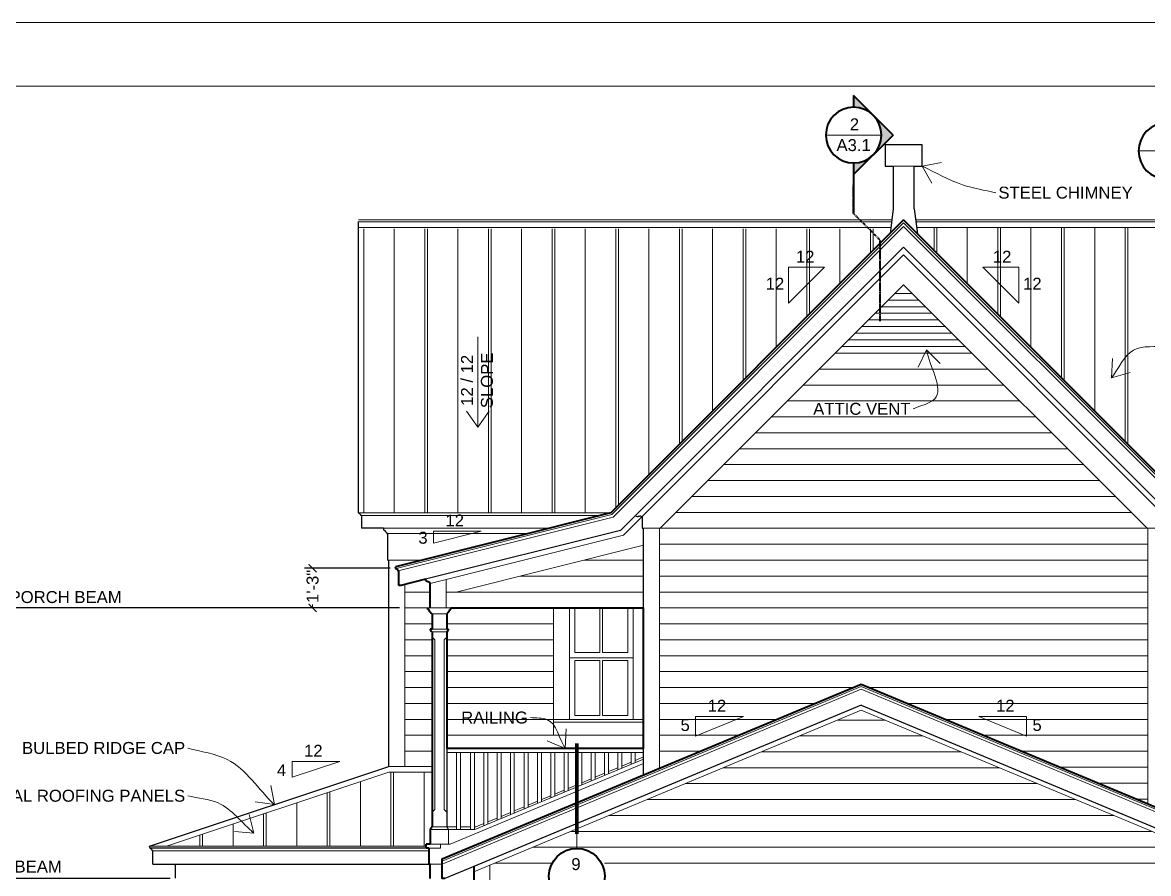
# Model space of a CAD drawing. Header units: inches. Extents: x -4969 to 16721, y 2489 to 24693.
# Drawn here: x 3910.3 to 4334.7, y 5525.9 to 5846.5 of the extents above; entities that cross this region are included whole.
import ezdxf

# ---------------------------------------------------------------- set-up
doc = ezdxf.new("R2010")
doc.units = ezdxf.units.IN
doc.header["$MEASUREMENT"] = 0
doc.linetypes.add('CENTER', pattern=[2, 1.25, -0.25, 0.25, -0.25])
doc.layers.get('0').update_dxf_attribs({"lineweight": 5})
doc.layers.add('0-NPLT', color=1, linetype='Continuous', plot=False)
for name, color, linetype, lineweight in [('1', 1, 'Continuous', 9), ('2', 6, 'Continuous', 20), ('3', 3, 'Continuous', 30), ('4', 2, 'Continuous', 40), ('5', 4, 'Continuous', 50), ('A-DIMSx', 7, 'Continuous', 9), ('A-LINK', 7, 'Continuous', 40), ('A-TEXTx', 7, 'Continuous', 20)]:
    doc.layers.add(name, color=color, linetype=linetype, lineweight=lineweight)
doc.styles.get("Standard").update_dxf_attribs({"font": 'Arial.ttf'})
doc.dimstyles.get("Standard").update_dxf_attribs({"dimtxt": 3, "dimasz": 2, "dimexe": 0.03125, "dimexo": 0.0625, "dimgap": 0.03125, "dimtad": 0, "dimtoh": 1, "dimdec": 4, "dimlfac": 0.9998499999999999, "dimzin": 0, "dimdsep": 46, "dimlunit": 4, "dimtxsty": 'Standard', "dimblk": 'ARCHTICK', "dimblk1": 'ARCHTICK', "dimblk2": 'ARCHTICK', "dimcen": 0.09, "dimclrt": 256, "dimadec": 0, "dimazin": 0, "dimtfac": 1, "dimtdec": 4, "dimtofl": 0, "dimtmove": 0, "dimatfit": 3, "dimfxl": 1, "dimtolj": 1, "dimtzin": 0, "dimarcsym": 0})

# ---------------------------------------------------------------- blocks, each defined once
blk = doc.blocks.new('_ArchTick')
at = {"color": 0, "linetype": 'ByBlock', "lineweight": 0, "const_width": 0.15}
blk.add_lwpolyline([(-0.5, -0.5), (0.5, 0.5)], dxfattribs=at)
blk = doc.blocks.new('Section Callout')
at = {"layer": 'A-LINK', "ltscale": 0.1}
h = blk.add_hatch(color=152, dxfattribs=at)
h.paths.add_polyline_path([(1891.060329668258, 7392.500204895952), (1883.635708444579, 7385.075583672291), (1891.060329668258, 7377.650962448561, -0.1989123673796566), (1887.984950861921, 7385.075583672291, -0.1989123673796605)])
h.paths.add_polyline_path([(1898.484950891921, 7399.924826119615), (1891.060329668258, 7392.500204895952, -0.1989123673796605), (1898.484950891921, 7395.57558370229)])
h.paths.add_polyline_path([(1891.060329668258, 7377.650962448561), (1898.484950891921, 7370.226341224898), (1898.484950891921, 7374.57558364229, -0.1989123673796579)])
at = {"layer": 'A-LINK', "color": 152, "ltscale": 0.1}
for p, q in [((1883.635708444579, 7385.075583672291), (1898.484950891921, 7399.924826119615)), ((1898.484950891921, 7399.924826119615), (1898.484950891921, 7395.57558370229)), ((1883.635708444579, 7385.075583672291), (1898.484950891921, 7370.226341224898)), ((1898.484950891921, 7374.57558364229), (1898.484950891921, 7370.226341224898)), ((1898.484950891921, 7370.226341224898), (1898.484950891921, 7355.486049171069))]:
    blk.add_line(p, q, dxfattribs=at)
blk.add_circle((1898.484950891921, 7385.075583672291), 10.50000003, dxfattribs=at)
blk = doc.blocks.new('*D347')
at = {"layer": 'A-DIMSx', "color": 0, "lineweight": -2, "ltscale": 0.1, "transparency": 16777216}
for p, q in [((4052.37606108866, 5625.94161208704), (3861.005132229587, 5625.94161208704)), ((3862.794602849535, 5541.94161208704), (3861.005132229587, 5541.94161208704))]:
    blk.add_line(p, q, dxfattribs=at)
at = {"layer": 'A-DIMSx', "color": 0, "lineweight": 5, "ltscale": 0.1, "transparency": 16777216}
for p, q in [((3864.005132229587, 5625.94161208704), (3864.005132229587, 5586.993624365348)), ((3864.005132229587, 5541.94161208704), (3864.005132229587, 5580.889599808732))]:
    blk.add_line(p, q, dxfattribs=at)
at = {"layer": 'Defpoints', "color": 0, "ltscale": 0.1, "transparency": 16777216}
for p in [(3864.005132229587, 5625.94161208704), (4054.376061088659, 5625.94161208704), (3864.794602849535, 5541.94161208704)]:
    blk.add_point(p, dxfattribs=at)
at = {"layer": 'A-DIMSx', "color": 0, "lineweight": 5, "ltscale": 0.1, "transparency": 16777216, "xscale": 3, "yscale": 3, "zscale": 3}
for p, rotation in [((3864.005132229587, 5625.94161208704), 90), ((3864.005132229587, 5541.94161208704), 270)]:
    blk.add_blockref('_ArchTick', p, dxfattribs=dict(at, rotation=rotation))
at = {"layer": 'A-DIMSx', "ltscale": 0.1, "transparency": 16777216, "insert": (3864.005132229586, 5583.941612087041), "char_height": 4.5, "attachment_point": 5, "rotation": 90}
blk.add_mtext("\\A1;7'", dxfattribs=at)
blk = doc.blocks.new('*D348')
at = {"layer": 'A-DIMSx', "color": 0, "lineweight": -2, "ltscale": 0.1, "transparency": 16777216}
for p, q in [((3886.41327359485, 5661.941612087029), (3861.005132229587, 5661.941612087029)), ((4052.37606108866, 5625.94161208704), (3861.005132229587, 5625.94161208704))]:
    blk.add_line(p, q, dxfattribs=at)
at = {"layer": 'A-DIMSx', "color": 0, "lineweight": 5, "ltscale": 0.1, "transparency": 16777216}
for p, q in [((3864.005132229587, 5661.941612087029), (3864.005132229587, 5647.010507039285)), ((3864.005132229587, 5625.94161208704), (3864.005132229587, 5640.872717134783))]:
    blk.add_line(p, q, dxfattribs=at)
at = {"layer": 'Defpoints', "color": 0, "ltscale": 0.1, "transparency": 16777216}
for p in [(3864.005132229587, 5661.941612087029), (3888.413273594849, 5661.941612087029), (4054.376061088659, 5625.94161208704)]:
    blk.add_point(p, dxfattribs=at)
at = {"layer": 'A-DIMSx', "color": 0, "lineweight": 5, "ltscale": 0.1, "transparency": 16777216, "xscale": 3, "yscale": 3, "zscale": 3}
for p, rotation in [((3864.005132229587, 5661.941612087029), 90), ((3864.005132229587, 5625.94161208704), 270)]:
    blk.add_blockref('_ArchTick', p, dxfattribs=dict(at, rotation=rotation))
at = {"layer": 'A-DIMSx', "ltscale": 0.1, "transparency": 16777216, "insert": (3864.005132229586, 5643.941612087036), "char_height": 4.5, "attachment_point": 5, "rotation": 90}
blk.add_mtext("\\A1;3'", dxfattribs=at)
blk = doc.blocks.new('*D349')
at = {"layer": 'A-DIMSx', "color": 0, "lineweight": -2, "ltscale": 0.1, "transparency": 16777216}
for p, q in [((3886.41327359485, 5541.941612087043), (3861.005132229587, 5541.941612087043)), ((3965.876060860079, 5523.941610595969), (3861.005132229587, 5523.941610595969))]:
    blk.add_line(p, q, dxfattribs=at)
at = {"layer": 'A-DIMSx', "color": 0, "lineweight": 5, "ltscale": 0.1, "transparency": 16777216}
for p, q in [((3864.005132229587, 5541.941612087043), (3864.005132229587, 5539.710881464291)), ((3864.005132229587, 5523.941610595969), (3864.005132229587, 5526.172341218724))]:
    blk.add_line(p, q, dxfattribs=at)
at = {"layer": 'Defpoints', "color": 0, "ltscale": 0.1, "transparency": 16777216}
for p in [(3864.005132229587, 5541.941612087043), (3888.413273594849, 5541.941612087043), (3967.87606086008, 5523.941610595969)]:
    blk.add_point(p, dxfattribs=at)
at = {"layer": 'A-DIMSx', "color": 0, "lineweight": 5, "ltscale": 0.1, "transparency": 16777216, "xscale": 3, "yscale": 3, "zscale": 3}
for p, rotation in [((3864.005132229587, 5541.941612087043), 90), ((3864.005132229587, 5523.941610595969), 270)]:
    blk.add_blockref('_ArchTick', p, dxfattribs=dict(at, rotation=rotation))
at = {"layer": 'A-DIMSx', "ltscale": 0.1, "transparency": 16777216, "insert": (3864.005132229586, 5532.941611341509), "char_height": 4.5, "attachment_point": 5, "rotation": 90}
blk.add_mtext('\\A1;1\'-6"', dxfattribs=at)
blk = doc.blocks.new('BORDER 11X17')
at = {"layer": '0-NPLT', "lineweight": 9, "ltscale": 0.1}
blk.add_lwpolyline([(29864.73923270171, -10461.77209107513), (29048.73923270172, -10461.77209107513), (29048.73923270172, -10989.77209107513), (29864.73923270171, -10989.77209107513), (29864.73923270171, -10461.77209107513)], dxfattribs=at)
blk.add_lwpolyline([(29792.73923270172, -10473.77209107513), (29078.73923270172, -10473.77209107513), (29078.73923270172, -10977.77209107513), (29792.73923270172, -10977.77209107513)], close=True, dxfattribs=at)
blk = doc.blocks.new('*D593')
at = {"layer": 'A-DIMSx', "color": 0, "lineweight": -2, "ltscale": 0.1, "transparency": 16777216}
for p, q in [((4048.876015776843, 5640.921469337224), (4016.596784087595, 5640.921469337224)), ((4052.37606108866, 5625.94161208704), (4016.596784087595, 5625.94161208704))]:
    blk.add_line(p, q, dxfattribs=at)
at = {"layer": 'A-DIMSx', "color": 0, "lineweight": 5, "ltscale": 0.1, "transparency": 16777216}
for p, q in [((4019.596784087595, 5640.921469337224), (4019.596784087595, 5640.833659958299)), ((4019.596784087595, 5625.94161208704), (4019.596784087595, 5627.295119712733))]:
    blk.add_line(p, q, dxfattribs=at)
at = {"layer": 'Defpoints', "color": 0, "ltscale": 0.1, "transparency": 16777216}
for p in [(4019.596784087595, 5640.921469337224), (4050.876015776844, 5640.921469337224), (4054.376061088659, 5625.94161208704)]:
    blk.add_point(p, dxfattribs=at)
at = {"layer": 'A-DIMSx', "color": 0, "lineweight": 5, "ltscale": 0.1, "transparency": 16777216, "xscale": 3, "yscale": 3, "zscale": 3}
for p, rotation in [((4019.596784087595, 5640.921469337224), 90), ((4019.596784087595, 5625.94161208704), 270)]:
    blk.add_blockref('_ArchTick', p, dxfattribs=dict(at, rotation=rotation))
at = {"layer": 'A-DIMSx', "ltscale": 0.1, "transparency": 16777216, "insert": (4019.596784087595, 5634.064389835517), "char_height": 4.5, "attachment_point": 5, "rotation": 90}
blk.add_mtext('\\A1;1\'-3"', dxfattribs=at)

msp = doc.modelspace()

# ---------------------------------------------------------------- linework, layer by layer
at = {"layer": '1'}
for p, q in [((4238.376038416929, 5792.367814534469), (4246.376038416929, 5792.367814534469)), ((4237.801505363722, 5771.374457868684), (4036.876038416932, 5771.374457868684)), ((4036.876038416932, 5769.296968509741), (4237.562470505151, 5769.296968509742)), ((4038.876038418163, 5768.742952848629), (4038.876038418163, 5661.721942171712)), ((4050.376038418163, 5768.742952848629), (4050.376038418163, 5661.721942171712)), ((4061.876038418164, 5661.721942171712), (4061.876038418165, 5768.742952848629)), ((4062.876038418163, 5768.742952848629), (4062.876038418163, 5661.721942171712)), ((4074.376038418164, 5661.721942171712), (4074.376038418165, 5768.742952848629)), ((4085.876038418163, 5661.721942171712), (4085.876038418166, 5768.742952848629)), ((4086.876038418163, 5768.742952848629), (4086.876038418163, 5661.721942171712)), ((4098.376038418164, 5768.742952848629), (4098.376038418164, 5661.721942171712)), ((4109.876038418164, 5661.721942171712), (4109.876038418166, 5768.742952848629)), ((4110.876038418164, 5768.742952848629), (4110.876038418164, 5661.721942171712)), ((4122.376038418164, 5661.721942171712), (4122.376038418164, 5768.742952848629)), ((4242.376038416929, 5771.063797696892), (4132.405498415548, 5661.09325769306)), ((4132.91674795895, 5660.190293674024), (4242.376038416929, 5769.649584138363)), ((4133.876038418164, 5663.624457867502), (4133.876038418166, 5768.742952848629)), ((4134.876038418164, 5768.742952848629), (4134.876038418164, 5664.624457867524)), ((4146.376038418163, 5768.742952848629), (4146.376038418163, 5676.124457867779)), ((4157.876038418164, 5687.624457868036), (4157.876038418166, 5768.742952848629)), ((4158.876038418164, 5768.742952848629), (4158.876038418164, 5688.624457868058)), ((4170.376038418164, 5700.124457868315), (4170.376038418166, 5768.742952848629)), ((4181.876038418164, 5711.624457868571), (4181.876038418166, 5768.742952848629)), ((4182.876038418164, 5768.742952848629), (4182.876038418164, 5712.624457868592)), ((4194.376038418164, 5768.742952848629), (4194.376038418164, 5724.124457868849)), ((4205.876038418165, 5735.624457869106), (4205.876038418166, 5768.742952848629)), ((4206.876038418164, 5768.742952848629), (4206.876038418164, 5736.624457869128)), ((4218.376038418164, 5748.124457869383), (4218.376038418164, 5768.742952848629)), ((4229.876038418166, 5759.624457869641), (4229.876038418166, 5768.742952848629)), ((4230.876038418164, 5768.742952848629), (4230.876038418164, 5760.624457869662)), ((4242.376038416929, 5771.063797696892), (4352.248224006146, 5661.191612105225)), ((4350.334010442575, 5661.691612106443), (4242.376038416929, 5769.649584138363)), ((4436.376060411804, 5771.374457868684), (4247.017126021702, 5771.374457868683)), ((4247.283850945676, 5769.296968509739), (4436.376060411816, 5769.296968509741)), ((4253.876038418165, 5760.624457867191), (4253.876038418165, 5769.296968508506)), ((4254.876038418163, 5769.296968508506), (4254.876038418163, 5759.624457867172)), ((4266.376038418164, 5748.124457866913), (4266.376038418164, 5769.296968508506)), ((4277.876038418164, 5736.624457866657), (4277.876038418165, 5769.296968508506)), ((4278.876038418164, 5769.296968508506), (4278.876038418164, 5735.624457866635)), ((4290.376038418163, 5724.124457866381), (4290.376038418163, 5769.296968508507)), ((4301.876038418163, 5712.624457866123), (4301.876038418165, 5769.296968508507)), ((4302.876038418163, 5769.296968508507), (4302.876038418163, 5711.624457866101)), ((4314.376038418163, 5769.296968508507), (4314.376038418163, 5700.124457865844)), ((4325.876038418163, 5688.624457865588), (4325.876038418164, 5769.296968508507)), ((4326.876038418163, 5769.296968508507), (4326.876038418163, 5687.624457865566)), ((4245.620806697225, 5744.441612106442), (4239.131269685784, 5744.441612106442)), ((4250.620806697836, 5739.441612106443), (4234.131269685784, 5739.441612106443)), ((4248.120806697531, 5741.941612106442), (4236.631269685783, 5741.941612106442)), ((4255.620806698448, 5734.441612106443), (4229.131269685784, 5734.441612106443)), ((4253.120806698142, 5736.941612106442), (4231.631269685784, 5736.941612106442)), ((4258.120806698754, 5731.941612106442), (4226.631269685784, 5731.941612106442)), ((4263.120806699367, 5726.941612106442), (4221.631269685784, 5726.941612106442)), ((4260.620806699061, 5729.441612106442), (4224.131269685783, 5729.441612106442)), ((4265.620806699672, 5724.441612106442), (4219.131269685784, 5724.441612106442)), ((4274.131214336892, 5715.931204470265), (4210.631269685784, 5715.931204470265)), ((4280.131214337628, 5709.931204470265), (4204.620862049605, 5709.931204470265)), ((4286.120806702182, 5703.941612106443), (4198.631269685784, 5703.941612106443)), ((4292.131214339097, 5697.931204470265), (4192.631269685784, 5697.931204470265)), ((4298.120806703698, 5691.941612106398), (4186.631269680816, 5691.94161211141)), ((4180.631269675848, 5685.941612106443), (4304.131300199725, 5685.931118611106)), ((4174.620862049605, 5679.931204470264), (4310.1312143413, 5679.931204470264)), ((4168.631269675848, 5673.931204470265), (4316.131214342035, 5673.931204470265)), ((4162.619884298574, 5667.930226719235), (4322.119751894289, 5667.942666918745)), ((4156.619416273546, 5661.929758694206), (4328.119283979492, 5661.943134834276)), ((4038.003876434469, 5660.728415358902), (4127.853799863554, 5660.728415358902)), ((4132.405498415548, 5661.09325769306), (4051.057917495621, 5640.756362462115)), ((4051.865219435832, 5639.927411540743), (4132.91674795895, 5660.190293674024)), ((4143.699261945926, 5660.284350357232), (4136.780710965925, 5653.36579937723)), ((4100.706586611385, 5653.941612045858), (4047.876061804799, 5653.94161204586)), ((4063.876038319111, 5635.139631215493), (4136.780710965925, 5653.36579937723)), ((4150.631269635342, 5655.941612067232), (4144.376038247846, 5655.941612044972)), ((4150.631269685782, 5655.941612106442), (4334.12080670806, 5655.941612106442)), ((4334.12080674727, 5655.941612067232), (4340.125564743503, 5655.941612048809)), ((4144.376038243817, 5649.586022216666), (4073.756538518967, 5631.931147285453)), ((4150.376038244041, 5649.941612106442), (4334.376038099002, 5649.941612106442)), ((4047.876061804799, 5643.941612087039), (4060.706586786477, 5643.941612089633)), ((4144.376038240237, 5643.941612106442), (4121.798397802922, 5643.941612106442)), ((4334.376038135528, 5643.941612106444), (4150.376038240238, 5643.941612106442)), ((4069.87603831911, 5625.941612082066), (4069.87603831911, 5636.639631215496)), ((4097.756538518964, 5637.931147285453), (4144.376038236428, 5637.931147285453)), ((4334.376038172051, 5637.941669291254), (4150.376038236426, 5637.931147285453)), ((4054.376061169358, 5566.175785480251), (4054.376061076675, 5634.816850972914)), ((4054.376061080557, 5631.94161208704), (4063.876038319111, 5631.940728122298)), ((4069.876038319111, 5631.931147285453), (4144.376038236428, 5631.931147285453)), ((4334.376038208639, 5631.931204470265), (4150.376038232623, 5631.931204470265)), ((4054.376061088659, 5625.94161208704), (4063.576505775545, 5625.94161208704)), ((4071.666247995344, 5625.972601176634), (4063.876038319111, 5625.941612082066)), ((4110.376032305859, 5625.972601176634), (4110.37606939842, 5577.942988071185)), ((4118.376009804939, 5609.187821352784), (4118.376009804939, 5625.972601176634)), ((4127.876009804938, 5609.187821352784), (4127.876009804938, 5625.972601176634)), ((4128.876009804939, 5609.187821352784), (4128.876009804939, 5625.972601176634)), ((4138.376009804939, 5609.187821352784), (4138.376009804939, 5625.972601176634)), ((4334.376038245101, 5625.941612106442), (4150.376038228825, 5625.941612106442)), ((4054.376061096761, 5619.94161208704), (4064.626038432579, 5619.94161208704)), ((4070.126038491029, 5619.94161208704), (4110.376081597702, 5619.941612087041)), ((4334.376038281688, 5619.931204470265), (4150.376038225016, 5619.931204470265)), ((4054.376061104863, 5613.94161208704), (4064.62603852835, 5613.94161208704)), ((4070.12603852835, 5613.94161208704), (4110.376086231411, 5613.941612087041)), ((4334.376038318214, 5613.931204470265), (4150.376038221213, 5613.931204470265)), ((4054.376061112964, 5607.94161208704), (4064.62603852835, 5607.94161208704)), ((4070.12603852835, 5607.94161208704), (4110.376090865123, 5607.941612087041)), ((4118.376009804939, 5609.187821352784), (4127.876009804938, 5609.187821352784)), ((4128.876009804939, 5609.187821352784), (4138.376009804939, 5609.187821352784)), ((4334.376038354739, 5607.931204470265), (4150.376038217408, 5607.931204470265)), ((4118.376009804939, 5585.437821352784), (4118.376009804939, 5606.187821352785)), ((4127.876009804938, 5606.187821352785), (4118.376009804939, 5606.187821352785)), ((4127.876009804938, 5585.437821352784), (4127.876009804938, 5606.187821352785)), ((4128.876009804939, 5585.437821352784), (4128.876009804939, 5606.187821352785)), ((4138.376009804939, 5606.187821352785), (4128.876009804939, 5606.187821352785)), ((4138.376009804939, 5585.437821352784), (4138.376009804939, 5606.187821352785)), ((4054.376061121065, 5601.94161208704), (4064.62603852835, 5601.94161208704)), ((4070.12603852835, 5601.94161208704), (4110.376095498835, 5601.941612087041)), ((4334.376038391201, 5601.941612106442), (4150.376038213611, 5601.941612106442)), ((4054.376061129167, 5595.94161208704), (4064.62603852835, 5595.94161208704)), ((4070.12603852835, 5595.94161208704), (4110.376100132547, 5595.941612087041)), ((4223.375433952827, 5595.931204470264), (4150.376038209801, 5595.931204470264)), ((4334.376038427787, 5595.931204470264), (4229.376642883496, 5595.931204470264)), ((4054.376061137269, 5589.94161208704), (4064.62603852835, 5589.94161208704)), ((4070.12603852835, 5589.94161208704), (4110.376104766257, 5589.941612087041)), ((4209.000412279652, 5589.941612106443), (4150.376038206003, 5589.941612106443)), ((4334.376038464249, 5589.941612106443), (4243.75166455667, 5589.941612106443)), ((4118.376009804939, 5585.437821352784), (4127.876009804938, 5585.437821352784)), ((4128.876009804939, 5585.437821352784), (4138.376009804939, 5585.437821352784)), ((4054.37606114537, 5583.94161208704), (4064.62603852835, 5583.941893080055)), ((4070.12603852835, 5583.942043857128), (4110.376109398783, 5583.943147273102)), ((4110.37606939842, 5582.942988071184), (4144.626512044194, 5582.942988071184)), ((4194.575433952826, 5583.931204470264), (4150.376038202193, 5583.931204470264)), ((4334.376038500837, 5583.931204470264), (4258.176642883496, 5583.931204470264)), ((4064.62603852835, 5577.942705992873), (4054.375970084833, 5577.942988071207)), ((4144.626512041022, 5577.940504407537), (4070.12603852835, 5577.942554634777)), ((4180.200315887456, 5577.941571943028), (4150.376038198396, 5577.941569724278)), ((4334.376038537299, 5577.941583412783), (4272.551744459913, 5577.941578813423)), ((4054.376061161585, 5571.93268145953), (4064.62603852835, 5571.932673840657)), ((4165.775433952826, 5571.931204470264), (4150.376038194585, 5571.931204470264)), ((4334.376038573886, 5571.931204470264), (4286.976642883496, 5571.931204470264)), ((4334.376038610474, 5565.920825527745), (4301.401552345542, 5565.920825527745)), ((4334.376038647061, 5559.910446585226), (4315.826461807588, 5559.910446585226)), ((4334.376038683648, 5553.900067642707), (4330.251371269635, 5553.900067642707))]:
    msp.add_line(p, q, dxfattribs=at)
at = {"layer": '1', "ltscale": 0.25}
for p, q in [((4064.626038528348, 5623.694388308077), (4070.126038307978, 5623.694388563095)), ((4064.62603852835, 5617.972601176634), (4070.12603852835, 5617.972601176634)), ((4064.62603852835, 5616.972601176634), (4070.12603852835, 5616.972601176634)), ((4065.62603852835, 5613.972601176634), (4065.62603852835, 5549.941612087046)), ((4069.12603852835, 5613.972601176634), (4069.12603852835, 5549.941612087046)), ((4144.37603819168, 5567.34812290312), (4071.400412221145, 5536.941612082064)), ((4065.62603852835, 5549.941612087046), (4064.62603852835, 5548.941612087046)), ((4069.12603852835, 5549.941612087046), (4070.12603852835, 5548.941612087046)), ((4070.12603852835, 5543.441612087046), (4064.62603852835, 5543.441612087046)), ((4070.87603852835, 5542.441612087046), (4070.12603852835, 5543.441612087046)), ((4070.87603852835, 5542.441612087046), (4063.87603852835, 5542.441612087046)), ((4070.87603852835, 5542.441612087046), (4070.876038528349, 5536.941612087045)), ((4067.800412221145, 5535.441612082064), (4063.376037646232, 5535.441612082064)), ((4071.400412221145, 5536.941612082064), (4063.876038528349, 5536.941612082064)), ((4067.800412221145, 5535.441612082064), (4067.800412221145, 5536.941612082064))]:
    msp.add_line(p, q, dxfattribs=at)
at = {"layer": '1', "lineweight": 5, "ltscale": 0.25}
for p, q in [((4064.62603852835, 5614.972601176635), (4065.62603852835, 5613.972601176634)), ((4069.12603852835, 5613.972601176634), (4070.12603852835, 5614.972601176635))]:
    msp.add_line(p, q, dxfattribs=at)
at = {"layer": '1', "lineweight": 5, "ltscale": 0.1}
for p, q in [((4116.376009804938, 5583.942977507168), (4110.376069398419, 5583.94298278915)), ((4140.402242070351, 5583.949985293367), (4144.626512044825, 5583.93765976339))]:
    msp.add_line(p, q, dxfattribs=at)
at = {"layer": '2', "color": 152, "ltscale": 0.1}
for p, q in [((4213.018613720795, 5804.102212126983), (4234.018613780795, 5804.102212126983)), ((4330.888305963077, 5798.102212126984), (4351.888306023077, 5798.102212126984))]:
    msp.add_line(p, q, dxfattribs=at)
at = {"layer": '2'}
for p, q in [((4036.876038416932, 5772.124457868684), (4237.887799978496, 5772.124457868684)), ((4246.920834942222, 5772.124457868684), (4436.376060411804, 5772.124457868684)), ((4143.699261945923, 5660.284350357235), (4242.376038416929, 5758.96112682833)), ((4341.052814887935, 5660.284350357235), (4242.376038416929, 5758.96112682833)), ((4242.376038191305, 5747.686380611964), (4150.631269685782, 5655.941612106442)), ((4242.376038191305, 5747.686380611964), (4334.120806747271, 5655.941612067232)), ((4268.12080669998, 5721.941612106443), (4216.631269685784, 5721.941612106443)), ((4036.876038418164, 5661.721942171712), (4131.973522722417, 5661.721942171712)), ((4108.706586594547, 5655.94161204165), (4046.338862666154, 5655.941612087061)), ((4150.376038190518, 5565.514789569302), (4150.376038247846, 5655.941612066449)), ((4334.376038062478, 5655.941612066449), (4334.376038694112, 5552.181456215842)), ((4116.376009804938, 5625.972601176634), (4116.376009804938, 5583.942977507168)), ((4140.376009804938, 5625.972601176634), (4140.376009804938, 5583.942956379034)), ((4140.376009804938, 5607.187821352784), (4116.376009804938, 5607.187821352784)), ((4116.376009804938, 5583.942977507168), (4140.376009804938, 5583.942956379034)), ((4217.551972398798, 5583.692262156086), (4235.200104437525, 5583.692262156086)), ((4203.176950725627, 5577.702669792265), (4249.575126110696, 5577.702669792265)), ((4144.376038194276, 5571.441612082064), (4070.12603852835, 5571.441612082064)), ((4073.876038638537, 5571.441612082064), (4073.876038638537, 5542.441612087046)), ((4075.376038638537, 5571.441612082064), (4075.376038638537, 5542.441612087046)), ((4079.126038638537, 5571.441612082064), (4079.126038638537, 5542.441612087046)), ((4080.626038638537, 5571.441612082064), (4080.626038638537, 5542.441612087046)), ((4144.376038192711, 5568.97312290355), (4080.700412233101, 5542.441612087046)), ((4084.126038638538, 5571.441612082064), (4084.126038638538, 5543.868956422644)), ((4085.626038638537, 5571.441612082064), (4085.626038638537, 5544.493956422645)), ((4089.126038638537, 5571.441612082064), (4089.126038638537, 5545.952289755977)), ((4090.626038638538, 5571.441612082064), (4090.626038638538, 5546.577289755977)), ((4094.126038638537, 5571.441612082064), (4094.126038638537, 5548.035623089312)), ((4095.626038638537, 5571.441612082064), (4095.626038638537, 5548.660623089311)), ((4099.376038638538, 5571.441612082064), (4099.376038638538, 5550.223123089311)), ((4100.876038638538, 5571.441612082064), (4100.876038638538, 5550.848123089311)), ((4104.376038638537, 5571.441612082064), (4104.376038638537, 5552.306456422645)), ((4105.876038638537, 5571.441612082064), (4105.876038638537, 5552.931456422644)), ((4109.376038638537, 5571.441612082064), (4109.376038638537, 5554.389789755977)), ((4110.876038638537, 5571.441612082064), (4110.876038638537, 5555.014789755977)), ((4114.376038638537, 5571.441612082064), (4114.376038638537, 5556.473123089311)), ((4115.876038638537, 5571.441612082064), (4115.876038638537, 5557.098123089311)), ((4119.626038638537, 5571.441612082064), (4119.626038638537, 5558.660623089311)), ((4121.126038638537, 5571.441612082064), (4121.126038638537, 5559.285623089311)), ((4124.626038638537, 5571.441612082064), (4124.626038638537, 5560.743956422644)), ((4126.126038638537, 5571.441612082064), (4126.126038638537, 5561.368956422644)), ((4129.626038638537, 5571.441612082064), (4129.626038638537, 5562.827289755977)), ((4131.126038638537, 5571.441612082064), (4131.126038638537, 5563.452289755978)), ((4134.626038638537, 5571.441612082064), (4134.626038638537, 5564.910623089311)), ((4136.126038638537, 5571.441612082064), (4136.126038638537, 5565.535623089311)), ((4139.626038638538, 5571.441612082064), (4139.626038638538, 5566.993956422645)), ((4141.126038638537, 5571.441612082064), (4141.126038638537, 5567.618956422644)), ((4144.376038193226, 5569.785622903761), (4141.126038638537, 5568.431456422642)), ((4188.801929052455, 5571.713077428444), (4263.950147783868, 5571.713077428444)), ((3964.472330947413, 5536.20228817308), (4048.376060847188, 5564.068366707157)), ((4048.376060848523, 5566.175785480251), (4064.62603852835, 5566.175785480251)), ((4048.376060847188, 5564.068366707157), (4064.62603852835, 5564.068366707157)), ((4049.121281618897, 5536.202288173078), (4049.121281618861, 5564.068366707157)), ((4050.121281618897, 5536.202288173078), (4050.121281618864, 5564.068366707157)), ((4061.621281618857, 5564.068366707157), (4061.621281618896, 5536.202288173078)), ((4134.626038638537, 5565.723123089309), (4131.126038638537, 5564.264789755975)), ((4139.626038638538, 5567.806456422641), (4136.126038638537, 5566.348123089309)), ((4174.426907379284, 5565.723485064622), (4278.325169457039, 5565.723485064622)), ((4037.621281618863, 5560.496493049679), (4037.621281618897, 5536.202288173078)), ((4124.626038638537, 5561.556456422643), (4121.126038638537, 5560.09812308931)), ((4129.626038638537, 5563.639789755975), (4126.126038638537, 5562.181456422642)), ((4160.051885706113, 5559.7338927008), (4292.700191130211, 5559.7338927008)), ((4025.121281618897, 5536.202288173078), (4025.121281618871, 5556.344997256919)), ((4026.121281618897, 5536.202288173078), (4026.121281618873, 5556.677116920341)), ((4114.376038638537, 5557.28562308931), (4110.876038638537, 5555.827289755977)), ((4119.626038638537, 5559.473123089309), (4115.876038638537, 5557.910623089309)), ((4013.621281618878, 5552.525621127581), (4013.621281618901, 5536.202288173079)), ((4104.376038638537, 5553.118956422643), (4100.876038638538, 5551.66062308931)), ((4109.376038638537, 5555.202289755976), (4105.876038638537, 5553.743956422643)), ((4145.676864032941, 5553.744300336979), (4307.075212803382, 5553.744300336979)), ((4001.121281618901, 5536.202288173079), (4001.121281618886, 5548.374125334822)), ((4002.1212816189, 5536.202288173079), (4002.121281618889, 5548.706244998243)), ((4094.126038638537, 5548.84812308931), (4090.626038638538, 5547.389789755977)), ((4099.376038638538, 5551.03562308931), (4095.626038638537, 5549.47312308931)), ((4131.30184235977, 5547.754707973158), (4321.450234476553, 5547.754707973158)), ((3989.621281618894, 5544.554749205483), (3989.621281618905, 5536.202288173079)), ((4070.12603852835, 5543.441612087046), (4073.876038638537, 5543.441612087046)), ((4075.376038638537, 5543.441612087046), (4079.126038638537, 5543.441612087046)), ((4080.626038638537, 5543.441612087046), (4081.1504122331, 5543.441612087046)), ((4084.126038638538, 5544.681456422644), (4081.1504122331, 5543.441612087046)), ((4089.126038638537, 5546.764789755977), (4085.626038638537, 5545.306456422644)), ((3977.121281618905, 5536.20228817308), (3977.121281618903, 5540.403253412724)), ((3978.121281618905, 5536.20228817308), (3978.121281618905, 5540.735373076145)), ((4070.87603852835, 5542.441612087046), (4080.700412233101, 5542.441612087046)), ((4116.926820686598, 5541.765115609337), (4335.825256149724, 5541.765115609337)), ((4062.376038528355, 5536.202288173077), (3958.126971112515, 5536.20228817308)), ((4063.376037646232, 5534.452288173078), (3959.376060848953, 5534.452288173078)), ((4102.551799013425, 5535.775523245515), (4350.200277822896, 5535.775523245515)), ((4063.876038387384, 5529.452289664154), (4068.376038418161, 5529.452289664154)), ((4086.376038418161, 5529.035622997487), (4086.376038418161, 5405.940554945203)), ((4088.176777340255, 5529.785930881693), (4109.919928208817, 5529.785930881693)), ((4129.586807582738, 5529.785930881694), (4364.575299496067, 5529.785930881693))]:
    msp.add_line(p, q, dxfattribs=at)
at = {"layer": '2', "ltscale": 0.25}
for p, q in [((4226.376038418162, 5596.36895633082), (4068.376038418161, 5530.535622997487)), ((4226.376038418162, 5595.285622997487), (4068.376038418161, 5529.452289664154)), ((4226.376038418162, 5596.36895633082), (4384.376038418161, 5530.535622997487)), ((4226.376038418162, 5595.285622997487), (4384.376038418161, 5529.452289664154)), ((4226.376038418162, 5587.368956330821), (4080.376038418161, 5526.535622997488)), ((4226.376038418162, 5587.368956330821), (4372.376038418162, 5526.535622997487))]:
    msp.add_line(p, q, dxfattribs=at)
at = {"layer": '2', "ltscale": 0.1}
msp.add_line((4119.183621606744, 5535.34285613379), (4119.179803459588, 5574.807484697307), dxfattribs=at)
at = {"layer": '3'}
for p, q in [((4238.376038416929, 5776.367814534469), (4237.304241647206, 5767.052661098848)), ((4246.376038416929, 5776.367814534469), (4247.590281770485, 5766.910214515011)), ((4036.876038418164, 5661.721942171712), (4036.876038418165, 5771.570442207573)), ((4242.376038416929, 5761.82851646132), (4135.693810212469, 5655.146288256862)), ((4242.376038416929, 5761.82851646132), (4343.392338434322, 5660.812216443927)), ((4037.003869148645, 5661.72194217172), (4037.003869147985, 5661.478415358907)), ((4038.003869136851, 5660.728415358907), (4037.753869147985, 5660.728415358909)), ((4038.003876434469, 5660.728415360352), (4038.003876443988, 5655.941612003841)), ((4142.766787264291, 5660.412535847378), (4142.590010568996, 5660.589312542673)), ((4143.876038186685, 5660.461127049243), (4143.876038186685, 5655.941612046506)), ((4046.338862666154, 5655.941612005426), (4038.003876443988, 5655.941612003733)), ((4047.057343468053, 5654.691612045859), (4047.057343468053, 5654.94161204586)), ((4047.876061804737, 5653.94161204586), (4047.626061809391, 5653.94161204586)), ((4047.626061809391, 5653.941612045864), (4047.876061804737, 5653.941612045864)), ((4047.876061804799, 5653.94161204586), (4047.876061804799, 5643.941612087039)), ((4135.693810212469, 5655.146288256862), (4062.114396131362, 5636.751434736586)), ((4144.376038228847, 5625.972601176634), (4144.376038247846, 5655.941612044972)), ((4048.376060848523, 5566.175785480251), (4048.376061064354, 5643.941612087047)), ((4070.126038528349, 5572.941612082064), (4070.12603852835, 5543.441612087046)), ((4144.376038188933, 5563.014789568643), (4144.376038195227, 5572.941612082189)), ((3958.126971112515, 5536.20228817308), (4048.376060848523, 5566.175785480251)), ((3958.37606086008, 5535.45228817308), (3958.126971112515, 5536.20228817308)), ((4062.376038528355, 5535.452288173077), (3958.37606086008, 5535.45228817308)), ((3958.37606086008, 5535.45228817308), (3958.37606086008, 5535.202288173081)), ((3959.126060859181, 5534.452288190628), (3959.376060848953, 5534.452288173078)), ((3959.376060848953, 5529.452288173079), (3959.376060848953, 5534.452288173078)), ((3959.376060848953, 5529.452288173079), (3967.87606086008, 5529.452288173079)), ((3967.87606086008, 5529.452288173079), (4063.876038387384, 5529.452288173079)), ((3967.87606086008, 5524.066610595969), (3967.87606086008, 5529.452288173079))]:
    msp.add_line(p, q, dxfattribs=at)
at = {"layer": '3', "ltscale": 0.1}
msp.add_line((4143.876038186568, 5655.941612046505), (4144.376038247846, 5655.941612044972), dxfattribs=at)
at = {"layer": '3', "ltscale": 0.25}
for p, q in [((4226.376038418162, 5589.327289664154), (4080.376038418161, 5528.49395633082)), ((4226.376038418162, 5589.327289664154), (4372.376038418162, 5528.493956330819)), ((4080.376038418161, 5528.49395633082), (4069.450412233099, 5523.941612087044))]:
    msp.add_line(p, q, dxfattribs=at)
at = {"layer": '3'}
msp.add_lwpolyline([(4246.376038416929, 5776.367814534469), (4246.376038416929, 5792.367814534469), (4249.376038416929, 5792.367814534469), (4249.376038416929, 5800.367814534469), (4235.376038416929, 5800.367814534469), (4235.376038416929, 5792.367814534469), (4238.376038416929, 5792.367814534469), (4238.376038416929, 5776.367814534469)], dxfattribs=at)
for centre, radius, start, end in [((4037.066166448113, 5660.790712642874), 0.6905186130718889, 354.823845099764, 95.17615617203278), ((4142.074148158758, 5661.248685091375), 0.8371894554254822, 211.4228444400271, 308.0379730007063), ((4143.155401471871, 5659.783780078653), 0.7391581826895274, 42.62652856497641, 121.718910008602), ((4047.158820460129, 5655.772628654812), 0.8371894554254822, 168.355064866468, 263.0379730006394), ((4046.887537741722, 5653.97222283664), 0.7391581826895274, 357.6265285649749, 76.71891000858629), ((3958.438358159309, 5534.514585474593), 0.6905186130718889, 354.8238450996889, 95.17615617203278)]:
    msp.add_arc(centre, radius, start, end, dxfattribs=at)
at = {"layer": '4'}
for p, q in [((4242.376038416929, 5772.124457868684), (4132.022061259569, 5661.770480708866)), ((4242.376038416929, 5772.124457868684), (4352.778554092036, 5661.721942191116)), ((4132.022061259569, 5661.770480708866), (4050.876015776844, 5641.483969337224)), ((4051.125105524409, 5640.733278753744), (4050.876015776844, 5641.483278753744)), ((4051.125105524409, 5640.733278753744), (4051.125105524409, 5640.483278753745)), ((4051.87510552351, 5639.733278771291), (4052.125105513282, 5639.733278753741)), ((4052.125105513282, 5634.441612082066), (4052.125105513282, 5639.733278753741)), ((4062.114396131362, 5636.751434736586), (4052.875105513282, 5634.441612082066)), ((4052.875105513282, 5634.441612082066), (4052.125105513282, 5634.441612082066)), ((4063.132584301501, 5635.716880447173), (4063.067879540226, 5635.958361903743)), ((4063.876038319111, 5625.941612082066), (4063.876038319111, 5635.139631215493)), ((4063.085828840982, 5625.402139983307), (4063.085828840982, 5625.972601176634)), ((4064.023463912675, 5624.193896910004), (4064.023463912675, 5624.453956261735)), ((4064.626038528348, 5623.694388308077), (4064.386360491811, 5623.694388308077)), ((4064.626037962844, 5623.694388308077), (4064.62603852835, 5617.972601176634)), ((4070.126038307978, 5623.694388563095), (4070.12603852835, 5617.972601176634)), ((4070.126038307978, 5623.694388308077), (4070.365716344515, 5623.694388308077)), ((4070.728612923651, 5624.193896910004), (4070.728612923651, 5624.453956261735)), ((4071.666247995344, 5625.402139983307), (4071.666247995344, 5625.972601176634)), ((4071.666247995344, 5625.972601176634), (4144.376038228847, 5625.972601176634)), ((4144.376038195227, 5572.941612082064), (4144.376038228847, 5625.972601176634)), ((4064.626038528349, 5616.972601176634), (4064.62603852835, 5543.441612087046)), ((4070.126038528349, 5616.972601176634), (4070.12603852835, 5572.941612082064)), ((4226.376038418162, 5597.181456330821), (4384.376038418161, 5531.348122997488)), ((4144.376038194276, 5572.941612082064), (4070.12603852835, 5572.941612082064)), ((4064.62603852835, 5543.441612087046), (4063.87603852835, 5542.441612087046)), ((4063.87603852835, 5542.441612087046), (4063.876038528349, 5536.941612087045)), ((4063.876038528349, 5536.941612082064), (4062.376038528355, 5536.941612082064)), ((4063.376037646232, 5535.441612082064), (4062.376038528355, 5535.441612082064)), ((4063.376037646232, 5535.441612082064), (4063.376037646232, 5529.452289664154)), ((4063.876038387384, 5529.452289664154), (4063.376037646232, 5529.452289664154)), ((4063.876038387384, 5523.941612087044), (4063.876038387384, 5529.452289664154)), ((4080.376038418161, 5528.49395633082), (4080.376038418161, 5405.94055494482))]:
    msp.add_line(p, q, dxfattribs=at)
at = {"layer": '4', "lineweight": 5, "ltscale": 0.1}
msp.add_line((4063.876038319111, 5625.941612082066), (4063.085828840982, 5625.941612082066), dxfattribs=at)
at = {"layer": '4', "ltscale": 0.25}
for p, q in [((4064.62603852835, 5617.972601176634), (4063.87603852835, 5617.972601176634)), ((4064.37603852835, 5616.972601176634), (4064.62603852835, 5616.972601176634)), ((4070.12603852835, 5617.972601176634), (4070.876038528349, 5617.972601176634)), ((4070.37603852835, 5616.972601176634), (4070.12603852835, 5616.972601176634)), ((4062.376038528355, 5535.441612082064), (4062.376038528355, 5536.941612082064))]:
    msp.add_line(p, q, dxfattribs=at)
at = {"layer": '4'}
msp.add_lwpolyline([(4069.450412233099, 5523.941612087044), (4068.376038418161, 5523.941612087044), (4068.376038418161, 5531.348122997488), (4226.376038418162, 5597.181456330821)], dxfattribs=at)
for centre, radius, start, end in [((4051.187402823638, 5639.795576055258), 0.6905186130718889, 354.823845099764, 95.17615617203278), ((4062.950815862452, 5636.787326486597), 0.8371894554254822, 182.4571215699691, 278.0379730007071), ((4063.154756193173, 5634.978054874892), 0.7391581826895274, 12.62652856490819, 91.71891000861689)]:
    msp.add_arc(centre, radius, start, end, dxfattribs=at)
at = {"layer": '4', "ltscale": 0.25}
for centre, start, end in [((4064.483442957157, 5617.963803391038), 179.1701727650559, 233.959929589066), ((4063.768634099542, 5616.981398962231), 359.1701727650559, 53.95992958906595), ((4070.983442957157, 5616.981398962231), 126.040070410934, 180.8298272349441), ((4070.268634099541, 5617.963803391038), 306.0400704109341, 0.8298272349441234)]:
    msp.add_arc(centre, 0.6074681400420562, start, end, dxfattribs=at)
at = {"layer": '4'}
for points, knots in [([(4064.023463912675, 5624.453956261735), (4063.951094692155, 5624.461409294738), (4063.87887454768, 5624.471311047845), (4063.776932476164, 5624.515488259863), (4063.703327045561, 5624.602454299409), (4063.660471696754, 5624.706763669187), (4063.619531325882, 5624.81383544975), (4063.5835096056, 5624.921515182491), (4063.546335881116, 5625.029654368805), (4063.502586467349, 5625.138334412746), (4063.456247117819, 5625.239079352037), (4063.388146152506, 5625.318814242151), (4063.306104723007, 5625.37008452227), (4063.214111474342, 5625.398830892255), (4063.150987793875, 5625.401507361811), (4063.085828840982, 5625.402139983307)], [0.0155755242542738, 0.0155755242542738, 0.0155755242542738, 0.0155755242542738, 0.0913028401127449, 0.1674336909023025, 0.2408040104642231, 0.3221473026034896, 0.4016041431616997, 0.4799340311826951, 0.5587835747269146, 0.6398599773087469, 0.7243934697205662, 0.788542487822073, 0.8553171893737376, 0.9234650395193318, 0.9867830611350177, 0.9867830611350177, 0.9867830611350177, 0.9867830611350177]), ([(4064.386360491811, 5623.694388308077), (4064.377780831045, 5623.747640346037), (4064.365810607202, 5623.818886573378), (4064.330618491513, 5623.913415157975), (4064.288243186141, 5623.988549514745), (4064.231964667936, 5624.060828612923), (4064.148462454081, 5624.128098558662), (4064.076580142681, 5624.166020137811), (4064.023463912675, 5624.193896910004)], [0.0024790077437601, 0.0024790077437601, 0.0024790077437601, 0.0024790077437601, 0.1892867037168694, 0.3469332555690948, 0.4813354536624562, 0.6000559172976925, 0.7825047391978779, 0.9879342096178829, 0.9879342096178829, 0.9879342096178829, 0.9879342096178829]), ([(4070.365716344515, 5623.694388308077), (4070.374296005281, 5623.747640346037), (4070.386266229124, 5623.818886573378), (4070.421458344814, 5623.913415157975), (4070.463833650185, 5623.988549514745), (4070.520112168391, 5624.060828612923), (4070.603614382245, 5624.128098558662), (4070.675496693644, 5624.166020137811), (4070.728612923651, 5624.193896910004)], [0.0024790077437601, 0.0024790077437601, 0.0024790077437601, 0.0024790077437601, 0.1892867037168694, 0.3469332555690948, 0.4813354536624562, 0.6000559172976925, 0.7825047391978779, 0.9879342096178829, 0.9879342096178829, 0.9879342096178829, 0.9879342096178829]), ([(4070.728612923651, 5624.453956261735), (4070.800982144171, 5624.461409294738), (4070.873202288646, 5624.471311047845), (4070.975144360162, 5624.515488259863), (4071.048749790764, 5624.602454299409), (4071.091605139573, 5624.706763669187), (4071.132545510445, 5624.81383544975), (4071.168567230726, 5624.921515182491), (4071.20574095521, 5625.029654368805), (4071.249490368976, 5625.138334412746), (4071.295829718507, 5625.239079352037), (4071.36393068382, 5625.318814242151), (4071.445972113319, 5625.37008452227), (4071.537965361985, 5625.398830892255), (4071.601089042451, 5625.401507361811), (4071.666247995344, 5625.402139983307)], [0.0155755242542738, 0.0155755242542738, 0.0155755242542738, 0.0155755242542738, 0.0913028401127449, 0.1674336909023025, 0.2408040104642231, 0.3221473026034896, 0.4016041431616997, 0.4799340311826951, 0.5587835747269146, 0.6398599773087469, 0.7243934697205662, 0.788542487822073, 0.8553171893737376, 0.9234650395193318, 0.9867830611350177, 0.9867830611350177, 0.9867830611350177, 0.9867830611350177])]:
    msp.add_open_spline(points, degree=3, knots=knots, dxfattribs=at)
at = {"layer": '5', "ltscale": 0.1}
for p, q in [((4118.929803459589, 5540.807484697308), (4118.929803459587, 5574.807484697307)), ((4119.429803459588, 5540.807484697308), (4119.429803459588, 5574.807484697307))]:
    msp.add_line(p, q, dxfattribs=at)
at = {"layer": 'A-DIMSx', "ltscale": 0.1}
for p, q in [((4212.502058424936, 5754.268606606409), (4199.002058424936, 5754.268606606409)), ((4199.002058424936, 5740.768606606408), (4199.002058424936, 5754.268606606409)), ((4199.002058424936, 5740.768606606408), (4212.502058424936, 5754.268606606409)), ((4272.250000456035, 5754.268606606409), (4285.750000456036, 5754.268606606409)), ((4285.750000456036, 5740.768606606408), (4272.250000456035, 5754.268606606409)), ((4285.750000456036, 5740.768606606408), (4285.750000456036, 5754.268606606409)), ((4083.136475627299, 5654.881787840275), (4065.1364756273, 5654.881787840275)), ((4065.1364756273, 5654.881787840275), (4065.1364756273, 5650.381787840275)), ((4065.1364756273, 5650.381787840275), (4083.136475627299, 5654.881787840275)), ((4181.968362015355, 5585.062653521209), (4163.968362015356, 5585.062653521209)), ((4163.968362015356, 5577.566513002226), (4181.968362015355, 5585.062653521209)), ((4163.968362015356, 5585.062653521209), (4163.968362015356, 5577.566513002226)), ((4270.733838070557, 5585.083435500545), (4288.733838070558, 5585.083435500545)), ((4288.733838070558, 5577.587294981563), (4270.733838070557, 5585.083435500545)), ((4288.733838070558, 5585.083435500545), (4288.733838070558, 5577.587294981563)), ((4029.838126103469, 5568.112680815151), (4011.838126103469, 5568.112680815151)), ((4011.838126103469, 5562.116540296168), (4029.838126103469, 5568.112680815151)), ((4011.838126103469, 5568.112680815151), (4011.838126103469, 5562.116540296168))]:
    msp.add_line(p, q, dxfattribs=at)
at = {"layer": 'A-LINK', "color": 152, "linetype": 'CENTER', "ltscale": 0.15}
for p, q in [((4223.5186137508, 5774.512677625742), (4223.5186137508, 5785.374290065562)), ((4223.5186137508, 5774.512677625742), (4233.518613750798, 5764.512677625742)), ((4233.518613750798, 5733.963985460621), (4233.518613750798, 5764.512677625742))]:
    msp.add_line(p, q, dxfattribs=at)
at = {"layer": 'A-LINK', "color": 152, "ltscale": 0.1}
msp.add_circle((4119.183621606744, 5524.84285583379), 10.5000003, dxfattribs=at)

# ---------------------------------------------------------------- block references
at = {"ltscale": 0.1, "xscale": 2, "yscale": 2, "zscale": 2}
msp.add_blockref('BORDER 11X17', (-54749.47838693648, 26770.04507961227), dxfattribs=at)
at = {"color": 152, "ltscale": 0.1, "xscale": -1}
for p in [(6122.003564642721, -1580.973371545328), (6239.873256885004, -1586.973371545328)]:
    msp.add_blockref('Section Callout', p, dxfattribs=at)

# ---------------------------------------------------------------- texts
at = {"layer": 'A-DIMSx', "ltscale": 0.1, "insert": (3867.645418840158, 5632.290219595073), "char_height": 4.5, "width": 85.07787465487718, "attachment_point": 1}
msp.add_mtext('{B.O. UPPER PORCH BEAM}', dxfattribs=at)
at = {"layer": 'A-LINK', "color": 152, "ltscale": 0.1, "attachment_point": 5}
for s, insert, char_height, width in [('2', (4223.828756865724, 5808.145563152107), 4.5, 9.771161835695464), ('{\\H0.75x;A3.1}', (4223.522871523076, 5800.292247920077), 6, 9.85131082968337), ('9', (4118.873478491821, 5529.386206858912), 4.5, 9.771161835695464)]:
    msp.add_mtext(s, dxfattribs=dict(at, insert=insert, char_height=char_height, width=width))
at = {"layer": 'A-TEXTx', "ltscale": 0.25, "char_height": 4.5}
for s, insert, attachment_point in [('STEEL CHIMNEY', (4278.078343770879, 5782.375304393873), 4), ('RAILING ', (4100.739150029805, 5584.614016816534), 6), ('{BULBED RIDGE CAP}', (3971.548698113777, 5573.150742291263), 6), ('{5V METAL ROOFING PANELS}', (3971.548698113777, 5555.150742291263), 6)]:
    msp.add_mtext(s, dxfattribs=dict(at, insert=insert, attachment_point=attachment_point))
at = {"layer": 'A-TEXTx', "ltscale": 0.5, "char_height": 4.5}
for s, insert, width, attachment_point in [('{\\fArial Unicode MS|b0|i0|c0|p0;12}', (4208.757359237265, 5756.028319986103), 7.734539628251255, 9), ('{\\fArial Unicode MS|b0|i0|c0|p0;12}', (4275.994699643707, 5756.028319986103), 7.734539628251241, 7), ('{\\fArial Unicode MS|b0|i0|c0|p0;12}', (4197.365946729169, 5745.84480317919), 7.734539628251255, 9), ('{\\fArial Unicode MS|b0|i0|c0|p0;12}', (4287.386112151803, 5745.84480317919), 7.734539628251241, 7), ('{\\fArial|b0|i0|c0|p0;12}', (4076.660627638539, 5656.641501220057), 7.734539628251468, 9), ('{\\fArial|b0|i0|c0|p0;3}', (4062.943236176561, 5650.077212317263), 7.734539628251695, 9), ('{\\fArial|b0|i0|c0|p0;12}', (4175.492514026595, 5586.822366900991), 7.734539628251468, 9), ('{\\fArial|b0|i0|c0|p0;12}', (4277.209686059318, 5586.843148880328), 7.734539628251468, 7), ('{\\fArial|b0|i0|c0|p0;5}', (4161.775122564617, 5579.508077998196), 7.734539628251695, 9), ('{\\fArial|b0|i0|c0|p0;5}', (4290.927077521296, 5579.528859977533), 7.734539628251695, 7), ('{\\fArial|b0|i0|c0|p0;12}', (4023.362278114709, 5569.872394194933), 7.734539628251468, 9), ('{\\fArial|b0|i0|c0|p0;4}', (4009.644886652731, 5562.558105292138), 7.734539628251468, 9)]:
    msp.add_mtext(s, dxfattribs=dict(at, insert=insert, width=width, attachment_point=attachment_point))
at = {"layer": 'A-TEXTx', "ltscale": 0.5, "insert": (4081.568835983312, 5711.690209625515), "char_height": 4.5, "attachment_point": 5, "rotation": 90}
msp.add_mtext('{12 / 12 \\PSLOPE}', dxfattribs=at)
at = {"layer": 'A-TEXTx', "ltscale": 0.25, "insert": (4244.942482078239, 5700.932008188867), "char_height": 4.5, "attachment_point": 6, "rotation": 7.020176843996315e-09}
msp.add_mtext('{ATTIC VENT}', dxfattribs=at)
at = {"layer": 'A-TEXTx', "insert": (3868.472153508244, 5530.75166293883), "char_height": 4.5, "width": 68.5613292351145, "attachment_point": 1}
msp.add_mtext('{B.O. PORCH BEAM}', dxfattribs=at)

# ---------------------------------------------------------------- dimensions: what is measured, and where the dimension line sits
at = {"layer": 'A-DIMSx', "ltscale": 0.1}
for base, p1, p2, picture, middle in [((3864.005132229587, 5661.941612087029), (4054.376061088659, 5625.94161208704), (3888.413273594849, 5661.941612087029), '*D348', (3864.005132229586, 5643.941612087036)), ((3864.005132229587, 5625.94161208704), (3864.794602849535, 5541.94161208704), (4054.376061088659, 5625.94161208704), '*D347', (3864.005132229586, 5583.941612087041)), ((3864.005132229587, 5541.941612087043), (3967.87606086008, 5523.941610595969), (3888.413273594849, 5541.941612087043), '*D349', (3864.005132229586, 5532.941611341509))]:
    dim = msp.add_linear_dim(base=base, p1=p1, p2=p2, angle=90, dimstyle='Standard', override={"dimtxt": 4.5, "dimasz": 3, "dimexe": 3, "dimexo": 2, "dimgap": 1, "dimlfac": -47.9928, "dimlwd": 5}, dxfattribs=at)
    dim.commit()
    dim.dimension.update_dxf_attribs({"geometry": picture, "text_midpoint": middle})
dim = msp.add_linear_dim(base=(4019.596784087595, 5640.921469337224), p1=(4054.376061088659, 5625.94161208704), p2=(4050.876015776844, 5640.921469337224), angle=90, dimstyle='Standard', override={"dimtxt": 4.5, "dimasz": 3, "dimexe": 3, "dimexo": 2, "dimgap": 1, "dimlfac": -47.9928, "dimlwd": 5}, dxfattribs=at)
dim.commit()
dim.dimension.update_dxf_attribs({"geometry": '*D593', "text_midpoint": (4019.596784087595, 5634.064389835517), "dimtype": 160})

# ---------------------------------------------------------------- leaders
at = {"layer": 'A-TEXTx', "path_type": 1, "annotation_type": 0, "has_hookline": 1}
for points, hookline_direction, text_width in [([(4249.376038416929, 5792.367814534469), (4264.581050092215, 5785.340343904964), (4277.078343770878, 5782.375304393873)], 0, 50.31957708049113), ([(4320.701952014177, 5712.625038113234), (4328.993767113805, 5723.102228678639), (4341.689528697396, 5724.563732380277)], 0, 76.26671214188266), ([(4114.799186712461, 5572.988931634238), (4107.918767480309, 5583.942959581807), (4101.739150029805, 5584.614016816534)], 1, 24.2650068212824), ([(4005.197387658082, 5551.822018885835), (3987.429562979398, 5568.814269716162), (3972.548698113776, 5573.150742291263)], 1, 60.75000000000001), ([(3997.503853200591, 5541.050063671535), (3983.967966171611, 5552.462153764378), (3972.548698113776, 5555.150742291263)], 1, 87.44304229195089)]:
    msp.add_leader(points, dimstyle='Standard', override={"dimasz": 6, "dimgap": 1, "dimldrblk": 'Open90', "dimlwd": -1}, dxfattribs=dict(at, hookline_direction=hookline_direction, text_width=text_width))
at = {"layer": 'A-TEXTx'}
msp.add_leader([(4081.854679932612, 5694.025089291326), (4081.854679932612, 5716.065338756533), (4081.854679932612, 5728.114367014373)], dimstyle='Standard', override={"dimasz": 6, "dimgap": 1, "dimldrblk": 'Open90', "dimlwd": -1}, dxfattribs=at)
at = {"layer": 'A-TEXTx', "path_type": 1, "annotation_type": 0, "has_hookline": 1, "hookline_direction": 1, "text_width": 36.54638472032742, "horizontal_direction": (1, 1.225252e-10, 0)}
msp.add_leader([(4251.013152020376, 5723.222884686288), (4254.119553303556, 5704.723422578574), (4245.942482078238, 5700.932008188988)], dimstyle='Standard', override={"dimasz": 6, "dimgap": 1, "dimldrblk": 'Open90', "dimlwd": -1}, dxfattribs=at)

doc.saveas('drawing.dxf')
